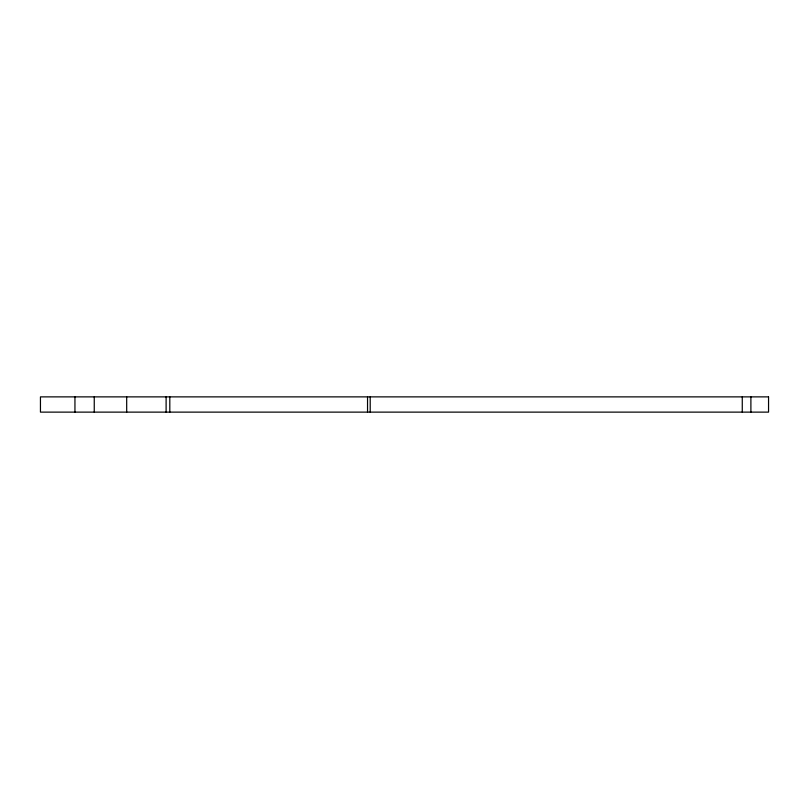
<?xml version="1.0" encoding="UTF-8"?>
<svg xmlns="http://www.w3.org/2000/svg" width="809" height="809" viewBox="0 0 809 809"><rect width="100%" height="100%" fill="white"/><g stroke="black" fill="none" stroke-linecap="round" stroke-linejoin="round"><path stroke-width="1.21" d="M750.894 396.875L750.894 412.125M742.268 396.875L742.268 412.125M370.209 396.875L370.209 412.125M367.539 396.875L367.539 412.125M169.809 396.875L169.809 412.125M166.108 396.875L166.108 412.125M126.689 396.875L126.689 412.125M94.249 396.875L94.249 412.125M74.944 396.875L74.944 412.125M768.55 396.875L40.45 396.875L40.45 412.125L768.55 412.125L768.55 396.875"/></g></svg>
